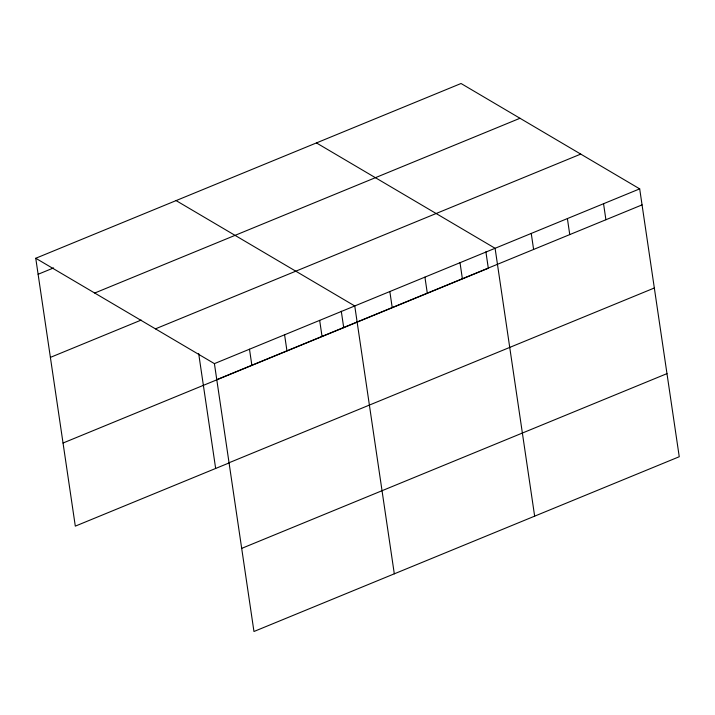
<?xml version="1.0" encoding="UTF-8"?>
<svg xmlns="http://www.w3.org/2000/svg" width="715" height="715" viewBox="0 0 715 715"><rect width="100%" height="100%" fill="white"/><g stroke="black" fill="none" stroke-linecap="round" stroke-linejoin="round"><path stroke-width="1.07" d="M35.75 258.267L461.041 83.503L639.693 188.867L679.25 456.733L253.959 631.497L214.411 363.631L35.75 258.267L75.307 526.133L229.068 462.945M38.118 274.274L53.598 267.919M94.711 293.034L519.993 118.27M50.39 357.393L141.195 320.07M155.45 328.855L580.741 154.1M214.411 363.631L639.693 188.867M216.77 379.647L642.061 204.883M63.036 443.023L488.318 268.259L485.887 251.787M229.041 462.757L654.332 287.993M241.688 548.387L666.979 373.623M316.441 142.92L495.093 248.284L534.65 516.159M176.096 200.593L354.756 305.957L394.305 573.823M603.549 203.721L605.909 219.737M567.397 218.576L569.757 234.592M531.245 233.43L533.613 249.446M460.013 262.709L462.373 278.716M424.925 277.125L427.293 293.132M389.836 291.541L392.204 307.557M341.287 311.213L343.718 327.676M319.668 320.374L322.027 336.39M284.579 334.79L286.947 350.806M249.49 349.215L251.859 365.222M198.672 353.514L215.653 468.459"/></g></svg>
